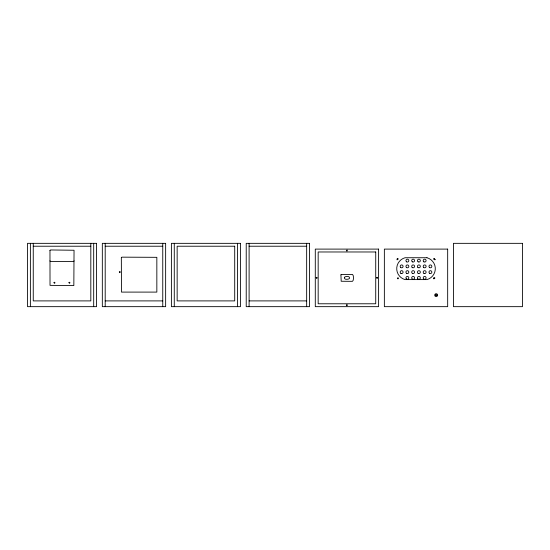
<?xml version="1.0" encoding="UTF-8"?>
<svg xmlns="http://www.w3.org/2000/svg" width="550" height="550" viewBox="0 0 550 550"><rect width="100%" height="100%" fill="white"/><g stroke="black" fill="none" stroke-linecap="round" stroke-linejoin="round"><path stroke-width="0.82" d="M74.119 260.899L73.549 261.477L50.524 261.477L49.947 260.899M33.254 246.221L90.812 246.221M105.201 246.221L162.759 246.221M249.102 246.221L306.659 246.221M105.201 300.898L162.759 300.898M249.102 300.898L306.659 300.898M306.659 243.341L306.659 306.659M249.102 243.341L249.102 306.659M237.586 243.341L237.586 306.659M174.274 243.341L174.274 306.659M162.759 243.341L162.759 306.659M105.201 243.341L105.201 306.659M93.692 243.341L93.692 306.659M90.812 243.341L90.812 300.898L33.254 300.898L33.254 243.341M30.381 243.341L30.381 306.659M434.796 278.334A1.437 1.437 0 0 1 434.754 277.592M396.887 259.593A1.437 1.437 0 0 1 397.121 259.889M434.919 259.889A1.437 1.437 0 0 1 435.442 259.366M53.982 282.686C54.945 284.79 55.495 280.947 53.982 282.686M49.968 250.387L50.023 285.361L73.838 285.574L74.044 250.25L50.524 249.961L49.968 250.387M68.963 282.624C69.664 284.817 70.668 281.071 68.963 282.624M119.323 271.975C120.031 274.168 121.034 270.421 119.323 271.975M121.337 257.586L121.488 292.098L156.839 292.098L156.839 257.324L121.894 257.159L121.337 257.586M316.174 277.729C316.876 279.929 317.886 276.176 316.174 277.729M340.924 274.849L341.192 281.256L352.413 281.332C353.856 280.899 353.856 274.856 352.413 274.423L341.481 274.423L340.924 274.849M346.39 250.387C347.098 252.587 348.102 248.841 346.39 250.387M344.376 277.296C343.578 280.005 348.418 279.62 349.518 278.458C350.316 275.749 345.482 276.134 344.376 277.296M346.39 305.071C347.098 307.264 348.102 303.518 346.39 305.071M376.612 277.729C377.314 279.929 378.317 276.176 376.612 277.729M397.189 258.878C397.891 261.078 398.894 257.324 397.189 258.878M397.471 278.163C398.179 280.356 399.183 276.609 397.471 278.163M433.737 258.878C434.438 261.078 435.449 257.324 433.737 258.878M435.607 294.999C436.315 297.192 437.319 293.446 435.607 294.999M433.455 278.149C434.108 280.363 435.194 276.636 433.455 278.149M96.573 243.341L27.5 243.341L27.5 306.659L96.573 306.659L96.573 243.341M165.639 243.341L102.328 243.341L102.328 306.659L165.639 306.659L165.639 243.341M240.467 243.341L171.394 243.341L171.394 306.659L240.467 306.659L240.467 243.341M309.533 243.341L246.221 243.341L246.221 306.659L309.533 306.659L309.533 243.341M522.5 243.341L453.427 243.341L453.427 306.659L522.5 306.659L522.5 243.341M234.712 246.221L177.148 246.221L177.148 300.898L234.712 300.898L234.712 246.221M378.606 249.102L315.288 249.102L315.288 306.659L378.606 306.659L378.606 249.102M447.672 249.102L384.361 249.102L384.361 306.659L447.672 306.659L447.672 249.102M375.726 251.976L318.168 251.976L318.168 303.779L375.726 303.779L375.726 251.976M426.951 257.73L405.082 257.73A11.337 11.337 0 0 0 405.082 279.606L426.951 279.606A11.337 11.337 0 0 0 426.951 257.73M437.601 295.144L437.553 294.772A1.437 1.437 0 0 0 435.236 294.044A1.437 1.437 0 0 0 435.552 296.45A1.437 1.437 0 0 0 437.601 295.144M429.481 273.226A1.437 1.437 0 0 0 431.826 272.374A1.437 1.437 0 0 0 429.914 270.772A1.437 1.437 0 0 0 429.481 273.226M429.392 267.382A1.437 1.437 0 0 0 431.798 266.736A1.437 1.437 0 0 0 430.031 264.976A1.437 1.437 0 0 0 429.392 267.382M423.933 261.855A1.437 1.437 0 0 0 426.092 260.611A1.437 1.437 0 0 0 423.933 259.366A1.437 1.437 0 0 0 423.933 261.855M423.631 267.382A1.437 1.437 0 0 0 426.044 266.736A1.437 1.437 0 0 0 424.277 264.976A1.437 1.437 0 0 0 423.631 267.382M423.933 273.371A1.437 1.437 0 0 0 426.092 272.119A1.437 1.437 0 0 0 423.933 270.875A1.437 1.437 0 0 0 423.933 273.371M423.933 279.125A1.437 1.437 0 0 0 426.092 277.881A1.437 1.437 0 0 0 423.933 276.629A1.437 1.437 0 0 0 423.933 279.125M417.876 278.898A1.437 1.437 0 0 0 420.283 278.252A1.437 1.437 0 0 0 418.522 276.485A1.437 1.437 0 0 0 417.876 278.898M418.179 273.371A1.437 1.437 0 0 0 420.337 272.119A1.437 1.437 0 0 0 418.179 270.875A1.437 1.437 0 0 0 418.179 273.371M417.876 267.382A1.437 1.437 0 0 0 420.283 266.736A1.437 1.437 0 0 0 418.522 264.976A1.437 1.437 0 0 0 417.876 267.382M418.179 261.855A1.437 1.437 0 0 0 420.337 260.611A1.437 1.437 0 0 0 418.179 259.366A1.437 1.437 0 0 0 418.179 261.855M412.418 261.855A1.437 1.437 0 0 0 414.576 260.611A1.437 1.437 0 0 0 412.418 259.366A1.437 1.437 0 0 0 412.418 261.855M412.122 267.382A1.437 1.437 0 0 0 414.528 266.736A1.437 1.437 0 0 0 412.768 264.976A1.437 1.437 0 0 0 412.122 267.382M412.418 273.371A1.437 1.437 0 0 0 414.576 272.119A1.437 1.437 0 0 0 412.418 270.875A1.437 1.437 0 0 0 412.418 273.371M412.418 279.125A1.437 1.437 0 0 0 414.576 277.881A1.437 1.437 0 0 0 412.418 276.629A1.437 1.437 0 0 0 412.418 279.125M406.368 278.898A1.437 1.437 0 0 0 408.774 278.252A1.437 1.437 0 0 0 407.014 276.485A1.437 1.437 0 0 0 406.368 278.898M406.663 273.371A1.437 1.437 0 0 0 408.822 272.119A1.437 1.437 0 0 0 406.663 270.875A1.437 1.437 0 0 0 406.663 273.371M406.663 261.855A1.437 1.437 0 0 0 408.822 260.611A1.437 1.437 0 0 0 406.663 259.366A1.437 1.437 0 0 0 406.663 261.855M400.613 267.382A1.437 1.437 0 0 0 403.019 266.736A1.437 1.437 0 0 0 401.252 264.976A1.437 1.437 0 0 0 400.613 267.382M400.909 273.371A1.437 1.437 0 0 0 403.067 272.119A1.437 1.437 0 0 0 400.909 270.875A1.437 1.437 0 0 0 400.909 273.371M406.368 267.382A1.437 1.437 0 0 0 408.774 266.736A1.437 1.437 0 0 0 407.014 264.976A1.437 1.437 0 0 0 406.368 267.382"/></g></svg>
